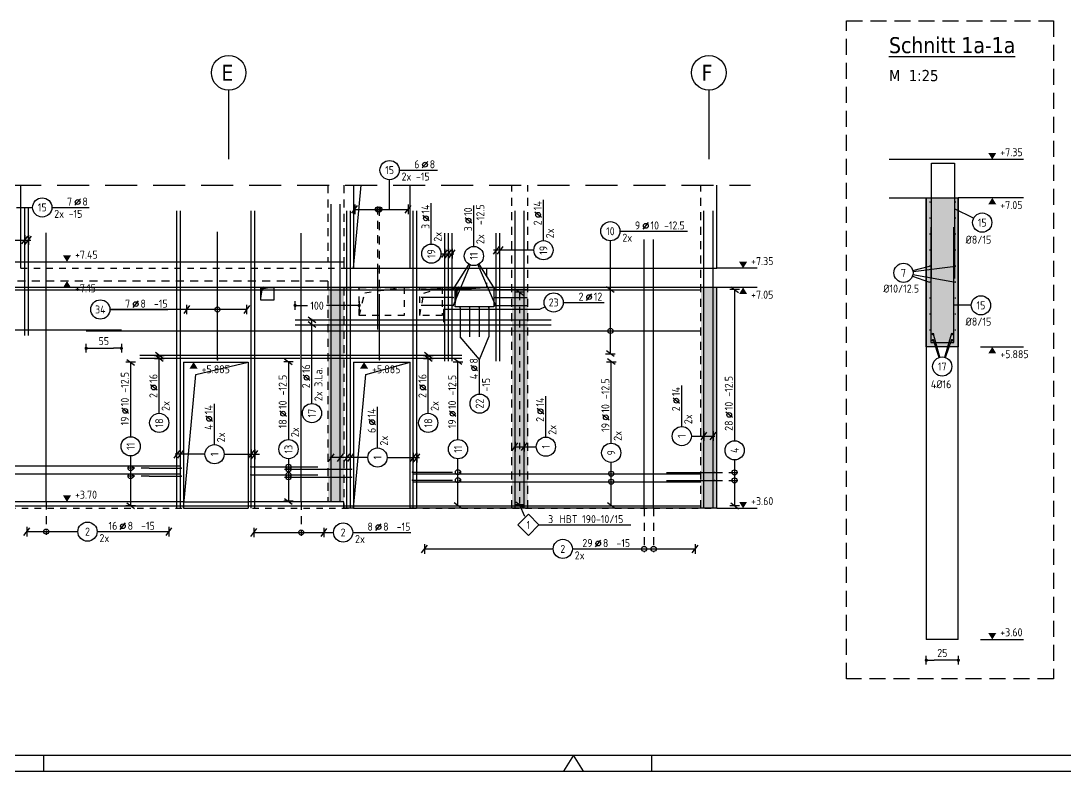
# Model space of a CAD drawing. Extents: x -4 to 84.7, y -5.7 to 50.5.
# Drawn here: x 27.1 to 43.4, y 1.41 to 13.13 of the extents above; entities that cross this region are included whole.
import ezdxf
from ezdxf.enums import TextEntityAlignment as Align

# ---------------------------------------------------------------- set-up
doc = ezdxf.new("R2010")
doc.units = 0
doc.header["$LTSCALE"] = 0.5
for name, pattern in [('AUSGEZOGEN', [1000.01, 1000, 0.01]), ('DASHED', [0.75, 0.5, -0.25]), ('DASHEDX2', [1.5, 1, -0.5]), ('DOT', [0.175, 0.05, -0.125]), ('HIDDEN', [0.375, 0.25, -0.125]), ('HIDDEN2', [0.187, 0.125, -0.062]), ('STRICHLINIE', [0.75, 0.5, -0.25]), ('STRICHPUNKT2', [0.55, 0.25, -0.125, 0.05, -0.125]), ('VERDECKT', [0.375, 0.25, -0.125])]:
    doc.linetypes.add(name, pattern=pattern)
for name, color, linetype in [('ACHSEN', 7, 'Continuous'), ('AFU', 7, 'Continuous'), ('BETON', 7, 'Continuous'), ('DETAIL', 7, 'Continuous'), ('DRUEBER', 7, 'Continuous'), ('grau_mittel', 7, 'Continuous'), ('HBT', 7, 'Continuous'), ('HILFE', 7, 'Continuous'), ('koten', 7, 'Continuous'), ('MASSE', 7, 'Continuous'), ('OBJEKT', 7, 'Continuous'), ('RAHMEN', 7, 'Continuous'), ('RND', 7, 'Continuous'), ('SCHATTEN', 15, 'Continuous'), ('SFP_Achsen', 7, 'Continuous'), ('TEXT', 7, 'Continuous'), ('VERDECKT', 7, 'Continuous'), ('WBZ', 7, 'Continuous')]:
    doc.layers.add(name, color=color, linetype=linetype)
doc.layers.add('NOPLOT', color=7, linetype='Continuous', plot=False)
doc.styles.add('helv', font='tahoma.ttf')
doc.styles.add('txt', font='isocp.shx')
doc.linetypes.add('AFU_50K', pattern='A,0.15,["/",Standard,S=0.2,R=0,X=-0.01,Y=-0.1],0.07,["/",Standard,S=0.2,R=0,X=-0.01,Y=-0.1],0.15', length=0.37)
doc.linetypes.add('AFU_50L', pattern='A,0.75,["/",Standard,S=0.2,R=0,X=-0.01,Y=-0.1],0.07,["/",Standard,S=0.2,R=0,X=-0.01,Y=-0.1],0.75', length=1.57)
doc.dimstyles.new('DOT_I', dxfattribs={"dimscale": 0.5, "dimtxt": 0.25, "dimasz": 0.25, "dimexe": 0.1, "dimexo": 0.3, "dimgap": 0.1, "dimtad": 1, "dimdec": 3, "dimzin": 3, "dimtxsty": 'txt', "dimblk": 'DOT', "dimblk1": 'DOT', "dimblk2": 'DOT', "dimsah": 1, "dimcen": 0.1, "dimse1": 1, "dimse2": 1, "dimazin": 0, "dimtfac": 1, "dimtdec": 4, "dimtix": 1, "dimtmove": 2, "dimatfit": 3, "dimfxl": 0, "dimtvp": 1, "dimtolj": 1, "dimtzin": 0, "dimarcsym": 0})

# ---------------------------------------------------------------- blocks, each defined once
blk = doc.blocks.new('DINA0')
at = {"color": 7, "linetype": 'Continuous'}
for p, q in [((59.45, 0.5), (59.14, 0)), ((59.76, 0), (59.45, 0.5))]:
    blk.add_line(p, q, dxfattribs=at)
at = {"layer": 'RAHMEN', "color": 5}
blk.add_line((2, 0.5), (118.4, 0.5), dxfattribs=at)
at = {"layer": 'RAHMEN', "color": 7}
for p, q in [((42.9, 0.5), (42.9, 0)), ((61.9, 0), (61.9, 0.5))]:
    blk.add_line(p, q, dxfattribs=at)
at = {"layer": 'RAHMEN'}
blk.add_line((0, 0), (118.9, 0), dxfattribs=at)
blk = doc.blocks.new('lei_gre')
at = {"layer": 'RND', "color": 7, "linetype": 'Continuous'}
for p, q in [((-0.09, -0.12), (0.09, 0.12)), ((0, 0.15), (0, -0.15))]:
    blk.add_line(p, q, dxfattribs=at)
blk = doc.blocks.new('RND_LEI')
at = {"layer": 'RND', "color": 7, "linetype": 'Continuous'}
blk.add_line((1.022, 0.066), (1.19, 0.27), dxfattribs=at)
for centre, radius in [((0, 0), 0.3), ((1.106, 0.168), 0.075)]:
    blk.add_circle(centre, radius, dxfattribs=at)
at = {"layer": 'RND', "color": 7, "linetype": 'Continuous', "style": 'txt'}
blk.add_attdef('POSL', text='', height=0.25, dxfattribs=at).set_placement((0, 0), align=Align.MIDDLE)
blk.add_attdef('ANZ', text='', height=0.25, dxfattribs=at).set_placement((0.931, 0.057), align=Align.RIGHT)
for tag, p in [('DUM', (1.253, 0.057)), ('ABSTD', (1.674, 0.057)), ('POSTXT', (0.374, -0.327))]:
    blk.add_attdef(tag, p, '', height=0.25, dxfattribs=at)
blk = doc.blocks.new('DOT')
at = {"layer": 'MASSE', "color": 7, "linetype": 'Continuous'}
for p, q in [((0, 0), (-1, 0)), ((0, 0.54), (0, -0.54))]:
    blk.add_line(p, q, dxfattribs=at)
at = {"layer": 'MASSE', "color": 7, "linetype": 'Continuous', "const_width": 0.2}
blk.add_lwpolyline([(-0.1, 0, 1), (0.1, 0, 1)], format="xyb", close=True, dxfattribs=at)
blk = doc.blocks.new('*D17')
at = {"layer": 'Defpoints', "color": 0, "linetype": 'AUSGEZOGEN', "transparency": 16777216}
for p in [(28.115, 8.013), (28.665, 8.013), (28.665, 8.013)]:
    blk.add_point(p, dxfattribs=at)
at = {"layer": 'MASSE', "color": 0, "linetype": 'AUSGEZOGEN', "lineweight": -2, "transparency": 16777216}
blk.add_line((28.24, 8.013), (28.54, 8.013), dxfattribs=at)
at = {"layer": 'MASSE', "color": 0, "linetype": 'AUSGEZOGEN', "lineweight": -2, "transparency": 16777216, "xscale": 0.125, "yscale": 0.125, "zscale": 0.125, "rotation": 180}
blk.add_blockref('DOT', (28.115, 8.013), dxfattribs=at)
at = {"layer": 'MASSE', "color": 0, "linetype": 'AUSGEZOGEN', "lineweight": -2, "transparency": 16777216, "xscale": 0.125, "yscale": 0.125, "zscale": 0.125}
blk.add_blockref('DOT', (28.665, 8.013), dxfattribs=at)
at = {"layer": 'MASSE', "color": 0, "linetype": 'AUSGEZOGEN', "transparency": 16777216, "insert": (28.39, 8.126), "char_height": 0.125, "attachment_point": 5, "style": 'txt'}
blk.add_mtext('\\A1;55', dxfattribs=at)
blk = doc.blocks.new('okrd_o')
at = {"layer": 'koten', "color": 7, "linetype": 'Continuous'}
blk.add_solid([(-0.125, 0.202), (0.125, 0.202), (0, 0)], dxfattribs=at)
at = {"layer": 'koten', "style": 'txt'}
blk.add_attdef('OKRD', (0.25, 0.1), '', height=0.25, dxfattribs=at)
blk = doc.blocks.new('*D19')
at = {"layer": 'Defpoints', "color": 0, "linetype": 'AUSGEZOGEN', "transparency": 16777216}
for p in [(41.237, 3.14), (41.237, 3.14), (41.737, 3.14)]:
    blk.add_point(p, dxfattribs=at)
at = {"layer": 'MASSE', "color": 0, "linetype": 'AUSGEZOGEN', "lineweight": -2, "transparency": 16777216}
blk.add_line((41.612, 3.14), (41.362, 3.14), dxfattribs=at)
at = {"layer": 'MASSE', "color": 0, "linetype": 'AUSGEZOGEN', "lineweight": -2, "transparency": 16777216, "xscale": 0.125, "yscale": 0.125, "zscale": 0.125, "rotation": 180}
blk.add_blockref('DOT', (41.237, 3.14), dxfattribs=at)
at = {"layer": 'MASSE', "color": 0, "linetype": 'AUSGEZOGEN', "lineweight": -2, "transparency": 16777216, "xscale": 0.125, "yscale": 0.125, "zscale": 0.125}
blk.add_blockref('DOT', (41.737, 3.14), dxfattribs=at)
at = {"layer": 'MASSE', "color": 0, "linetype": 'AUSGEZOGEN', "transparency": 16777216, "insert": (41.487, 3.253), "char_height": 0.125, "attachment_point": 5, "style": 'txt'}
blk.add_mtext('\\A1;25', dxfattribs=at)
blk = doc.blocks.new('okrd_u')
at = {"layer": 'koten', "color": 7, "linetype": 'Continuous'}
blk.add_solid([(-0.125, -0.202), (0.125, -0.202), (0, 0)], dxfattribs=at)
at = {"layer": 'koten', "style": 'txt'}
blk.add_attdef('OKRD', (0.25, -0.35), '', height=0.25, dxfattribs=at)
blk = doc.blocks.new('RND_HIN')
at = {"layer": 'RND', "color": 7, "linetype": 'Continuous'}
blk.add_circle((0, 0), 0.3, dxfattribs=at)
at = {"layer": 'RND', "color": 7, "linetype": 'Continuous', "style": 'txt'}
blk.add_attdef('POSI', text='', height=0.25, dxfattribs=at).set_placement((0, 0), align=Align.MIDDLE)
blk = doc.blocks.new('HBT_LEI')
at = {"layer": 'HBT', "color": 7, "linetype": 'Continuous'}
blk.add_lwpolyline([(-0.33, 0), (0, 0.33), (0.33, 0), (0, -0.33)], close=True, dxfattribs=at)
at = {"layer": 'HBT', "color": 7, "linetype": 'Continuous', "style": 'txt'}
blk.add_attdef('POSH', text='', height=0.25, dxfattribs=at).set_placement((0, -0.126), align=Align.CENTER)
blk.add_attdef('STKH', text='', height=0.25, dxfattribs=at).set_placement((0.776, 0.055), align=Align.RIGHT)
at = {"layer": 'HBT', "style": 'txt'}
for tag, p in [('ARTH', (0.973, 0.055)), ('TEXTH', (0.415, -0.309))]:
    blk.add_attdef(tag, p, '', height=0.25, dxfattribs=at)
blk = doc.blocks.new('*D24')
at = {"layer": 'Defpoints', "color": 0, "linetype": 'AUSGEZOGEN', "transparency": 16777216}
for p in [(31.378, 8.683), (32.38, 8.683), (32.38, 8.683)]:
    blk.add_point(p, dxfattribs=at)
at = {"layer": 'MASSE', "color": 0, "linetype": 'AUSGEZOGEN', "lineweight": -2, "transparency": 16777216}
for p, q in [((31.503, 8.683), (31.571, 8.683)), ((32.255, 8.683), (31.871, 8.683))]:
    blk.add_line(p, q, dxfattribs=at)
at = {"layer": 'MASSE', "color": 0, "linetype": 'AUSGEZOGEN', "lineweight": -2, "transparency": 16777216, "xscale": 0.125, "yscale": 0.125, "zscale": 0.125, "rotation": 180}
blk.add_blockref('DOT', (31.378, 8.683), dxfattribs=at)
at = {"layer": 'MASSE', "color": 0, "linetype": 'AUSGEZOGEN', "lineweight": -2, "transparency": 16777216, "xscale": 0.125, "yscale": 0.125, "zscale": 0.125}
blk.add_blockref('DOT', (32.38, 8.683), dxfattribs=at)
at = {"layer": 'MASSE', "color": 0, "linetype": 'AUSGEZOGEN', "transparency": 16777216, "insert": (31.721, 8.679), "char_height": 0.125, "attachment_point": 5, "style": 'txt'}
blk.add_mtext('\\A1;100', dxfattribs=at)

msp = doc.modelspace()

# ---------------------------------------------------------------- hatches: boundary and pattern name
at = {"layer": 'grau_mittel'}
for points in [[(41.7366, 10.3637), (41.2366, 10.3637), (41.2366, 8.0337), (41.7366, 8.0337)], [(32.1405, 8.9632), (31.8905, 8.9632), (31.8905, 5.6132), (32.1405, 5.6132)], [(35.0155, 8.9632), (34.7655, 8.9632), (34.7655, 5.5132), (35.0155, 5.5132)], [(37.7155, 5.5132), (37.9655, 5.5132), (37.9655, 8.9632), (37.7155, 8.9632)]]:
    msp.add_hatch(color=61, dxfattribs=at).paths.add_polyline_path(points)

# ---------------------------------------------------------------- linework, layer by layer
at = {"layer": 'ACHSEN', "color": 140, "linetype": 'AUSGEZOGEN'}
for p, q in [((30.3405, 12.0479), (30.3405, 10.9696)), ((37.8405, 12.0479), (37.8405, 10.9696))]:
    msp.add_line(p, q, dxfattribs=at)
at = {"layer": 'AFU', "color": 8, "linetype": 'AFU_50K'}
for p, q in [((41.2366, 10.3637), (41.7366, 10.3637)), ((32.1405, 5.5132), (32.1405, 5.6132)), ((32.2905, 5.5132), (32.1405, 5.5132)), ((41.7366, 3.4637), (41.2366, 3.4637))]:
    msp.add_line(p, q, dxfattribs=at)
at = {"layer": 'AFU', "color": 8, "linetype": 'AFU_50L'}
for p, q in [((27.0955, 9.3632), (32.1405, 9.3632)), ((32.1405, 9.3632), (32.1405, 9.2632)), ((32.1405, 9.2632), (32.2905, 9.2632)), ((33.1755, 9.2632), (37.9655, 9.2632)), ((37.9655, 8.9632), (8.9655, 8.9632)), ((29.6355, 5.6132), (24.653, 5.6132)), ((32.1405, 5.6132), (30.6455, 5.6132)), ((37.9655, 5.5132), (33.1755, 5.5132))]:
    msp.add_line(p, q, dxfattribs=at)
at = {"layer": 'BETON', "color": 6, "linetype": 'AUSGEZOGEN', "lineweight": 25}
msp.add_line((42.7526, 10.9637), (40.6567, 10.9637), dxfattribs=at)
at = {"layer": 'BETON', "color": 6, "linetype": 'AUSGEZOGEN', "lineweight": -2}
for p, q in [((27.0955, 9.2632), (27.0955, 10.563)), ((29.6355, 7.7982), (29.6355, 5.5132)), ((30.6455, 7.7982), (30.6455, 5.5132))]:
    msp.add_line(p, q, dxfattribs=at)
at = {"layer": 'BETON', "color": 6, "linetype": 'AUSGEZOGEN'}
for p, q in [((32.2905, 10.563), (32.2905, 9.2632)), ((33.1755, 9.2632), (33.1755, 10.563)), ((37.9655, 9.2632), (37.9655, 10.563)), ((40.6567, 10.3637), (41.2366, 10.3637)), ((42.7526, 10.3637), (41.7366, 10.3637)), ((32.2905, 9.2632), (33.1755, 9.2632)), ((38.5947, 9.2632), (37.9655, 9.2632)), ((37.9655, 5.5132), (37.9655, 8.9632)), ((38.5947, 8.9632), (37.9655, 8.9632)), ((41.7366, 8.0337), (41.2366, 8.0337)), ((29.6355, 7.7982), (30.6455, 7.7982)), ((32.2905, 7.7982), (32.2905, 5.5132)), ((32.2905, 7.7982), (33.1755, 7.7982)), ((33.1755, 5.5132), (33.1755, 7.7982)), ((29.6355, 5.5132), (30.6455, 5.5132)), ((32.2905, 5.5132), (33.1755, 5.5132)), ((37.9655, 5.5132), (38.5947, 5.5132))]:
    msp.add_line(p, q, dxfattribs=at)
at = {"layer": 'BETON', "color": 6, "linetype": 'AUSGEZOGEN', "lineweight": 35}
for p, q in [((41.2366, 10.3637), (41.2366, 8.0337)), ((41.7366, 10.3637), (41.7366, 8.0337))]:
    msp.add_line(p, q, dxfattribs=at)
at = {"layer": 'BETON', "color": 6, "linetype": 'AUSGEZOGEN'}
for points in [[(30.8455, 8.9632), (31.0454, 8.9632), (31.0454, 8.7632), (30.8455, 8.7632)], [(33.8805, 8.9632), (34.4805, 8.9632), (34.4805, 8.6632), (33.8805, 8.6632)]]:
    msp.add_lwpolyline(points, close=True, dxfattribs=at)
at = {"layer": 'DETAIL', "color": 102, "linetype": 'STRICHLINIE'}
msp.add_lwpolyline([(39.9917, 2.8493), (39.9917, 13.1285), (43.2245, 13.1285), (43.2245, 2.8493)], close=True, dxfattribs=at)
at = {"layer": 'DRUEBER', "color": 7, "linetype": 'DOT'}
for p, q in [((27.0955, 9.2632), (32.2905, 9.2632)), ((33.1755, 9.2632), (37.9655, 9.2632)), ((37.9655, 8.9632), (8.9655, 8.9632)), ((16.7105, 5.5132), (32.2905, 5.5132)), ((33.1755, 5.5132), (37.9655, 5.5132))]:
    msp.add_line(p, q, dxfattribs=at)
at = {"layer": 'HBT', "color": 6, "linetype": 'STRICHPUNKT2'}
msp.add_line((34.8844, 8.8885), (34.8844, 5.569), dxfattribs=at)
at = {"layer": 'HBT', "color": 7, "linetype": 'AUSGEZOGEN'}
for p, q in [((34.8844, 5.569), (34.9616, 5.3919)), ((35.1866, 5.2544), (36.6211, 5.2544))]:
    msp.add_line(p, q, dxfattribs=at)
at = {"layer": 'HILFE', "color": 102, "linetype": 'DASHEDX2'}
msp.add_line((8.9117, 10.563), (38.4898, 10.563), dxfattribs=at)
at = {"layer": 'HILFE', "color": 102, "linetype": 'AUSGEZOGEN'}
for p, q in [((32.2905, 9.2632), (32.411, 10.563)), ((42.0852, 8.0337), (42.7526, 8.0337)), ((29.8293, 7.6021), (30.6455, 7.7982)), ((32.4843, 7.6021), (33.1755, 7.7982)), ((29.6355, 5.5132), (29.8293, 7.6021)), ((32.2905, 5.5132), (32.4843, 7.6021)), ((42.0852, 3.4637), (42.7526, 3.4637))]:
    msp.add_line(p, q, dxfattribs=at)
at = {"layer": 'NOPLOT', "color": 191, "linetype": 'Continuous'}
for points in [[(9.2155, 8.9287), (37.7155, 8.9287)], [(9.2155, 5.5537), (37.7155, 5.5537)]]:
    msp.add_lwpolyline(points, dxfattribs=at)
at = {"layer": 'OBJEKT', "color": 7, "linetype": 'AUSGEZOGEN'}
for p, q in [((26.0855, 9.3632), (27.0955, 9.3632)), ((41.2366, 8.0337), (41.2366, 3.4637)), ((41.7366, 3.4637), (41.7366, 8.0337)), ((29.6355, 5.6132), (30.6455, 5.6132))]:
    msp.add_line(p, q, dxfattribs=at)
at = {"layer": 'RND', "color": 7, "linetype": 'AUSGEZOGEN'}
for p, q in [((33.0042, 10.7971), (33.603, 10.7971)), ((32.8542, 10.1832), (32.8542, 10.6471)), ((33.5057, 9.6414), (33.5057, 10.2814)), ((35.2571, 9.695), (35.2571, 10.335)), ((27.029, 10.2143), (27.2793, 10.2143)), ((27.5793, 10.2143), (28.164, 10.2143)), ((32.3095, 10.1832), (33.1435, 10.1832)), ((34.1701, 9.6049), (34.1701, 10.2449)), ((36.4526, 9.8419), (37.5051, 9.8419)), ((36.3026, 8.9287), (36.3026, 9.6919)), ((36.3026, 7.9287), (36.3026, 8.9287)), ((38.2428, 8.9297), (38.2428, 6.5695)), ((35.5668, 8.7293), (36.2068, 8.7293)), ((29.6854, 8.6194), (28.4863, 8.6194)), ((28.4863, 8.6194), (29.3926, 8.6194)), ((30.6221, 8.6194), (29.6854, 8.6194)), ((34.2603, 7.2986), (34.2603, 7.8386)), ((28.8097, 7.7943), (28.8097, 6.632)), ((31.275, 7.8037), (31.275, 6.5884)), ((31.6416, 7.1506), (31.6416, 7.7906)), ((33.9225, 6.5872), (33.9225, 7.8037)), ((36.3156, 6.5311), (36.3156, 7.8037)), ((29.2558, 6.9974), (29.2558, 7.6374)), ((33.4577, 6.9974), (33.4577, 7.6374)), ((37.4171, 6.791), (37.4171, 7.431)), ((35.2954, 6.6255), (35.2954, 7.2655)), ((30.1202, 6.5077), (30.1202, 7.1477)), ((32.6653, 6.4561), (32.6653, 7.0961)), ((28.8097, 6.332), (28.8097, 5.5541)), ((31.275, 6.2884), (31.275, 5.6238)), ((33.9225, 5.5537), (33.9225, 6.2872)), ((36.3156, 5.5537), (36.3156, 6.2311)), ((38.2428, 6.2695), (38.2428, 5.5516)), ((27.1885, 5.1489), (27.9861, 5.1489)), ((28.2861, 5.1489), (29.4077, 5.1489)), ((30.7334, 5.1354), (31.8289, 5.1354)), ((31.6694, 5.1354), (31.9779, 5.1354)), ((32.2779, 5.1354), (33.1842, 5.1354)), ((33.3993, 4.8791), (35.4095, 4.8791)), ((35.7095, 4.8791), (37.6261, 4.8791))]:
    msp.add_line(p, q, dxfattribs=at)
at = {"layer": 'RND', "color": 102, "linetype": 'VERDECKT'}
for p, q in [((32.6688, 9.206), (32.6688, 10.2332)), ((32.6957, 8.7335), (32.6957, 10.2332)), ((29.0999, 6.1407), (28.7597, 6.1407)), ((33.712, 6.0779), (33.9725, 6.0779)), ((37.9269, 6.074), (38.2928, 6.074)), ((29.0999, 6.0157), (28.7597, 6.0157)), ((33.712, 5.9529), (33.9725, 5.9529)), ((37.9269, 5.949), (38.2928, 5.949)), ((27.4892, 5.6175), (27.4892, 5.0989)), ((31.4734, 5.6132), (31.4734, 5.0854)), ((36.8284, 5.5132), (36.8284, 4.8291)), ((36.9784, 5.5132), (36.9784, 4.8291))]:
    msp.add_line(p, q, dxfattribs=at)
at = {"layer": 'RND', "color": 102, "linetype": 'AUSGEZOGEN'}
for p, q in [((41.9764, 10.044), (41.6756, 10.1942)), ((25.7448, 9.7045), (27.2533, 9.7045)), ((33.6557, 9.4914), (33.855, 9.4914)), ((35.1071, 9.545), (34.476, 9.545)), ((34.0905, 9.3278), (33.8412, 8.9299)), ((34.1124, 9.3165), (33.8475, 8.6799)), ((34.2303, 9.3176), (34.5097, 8.6799)), ((34.2494, 9.3276), (34.4972, 8.9299)), ((41.0254, 9.23), (41.2873, 9.2986)), ((41.029, 9.2115), (41.6952, 9.2986)), ((41.0218, 9.1421), (41.2873, 9.0486)), ((41.028, 9.166), (41.6952, 9.0486)), ((35.282, 8.6633), (35.1943, 8.6204)), ((41.94, 8.6862), (41.6688, 8.6889)), ((31.6416, 7.5336), (31.6416, 8.4712)), ((34.2603, 7.8386), (33.9545, 8.1947)), ((34.2603, 7.8386), (34.4045, 8.1947)), ((41.447, 7.8735), (41.3507, 8.235)), ((41.5262, 7.8729), (41.6278, 8.235)), ((41.4388, 7.871), (41.3507, 8.1386)), ((41.5348, 7.8703), (41.6278, 8.1386)), ((29.2558, 6.9974), (29.2558, 7.9104)), ((33.4577, 6.9974), (33.4577, 7.9104)), ((37.5671, 6.641), (37.9354, 6.641)), ((34.7932, 6.4755), (35.1454, 6.4755)), ((29.9702, 6.3577), (29.5035, 6.3577)), ((30.2702, 6.3577), (30.8237, 6.3577)), ((32.5153, 6.3061), (31.9231, 6.3061)), ((32.8153, 6.3061), (33.322, 6.3061))]:
    msp.add_line(p, q, dxfattribs=at)
at = {"layer": 'RND', "color": 1, "linetype": 'AUSGEZOGEN'}
for points in [[(41.3156, 9.1029), (41.3156, 10.9029), (41.6756, 10.9029), (41.6756, 9.1029)], [(27.1564, 8.2132), (27.1564, 10.2132)], [(27.2144, 8.2132), (27.2144, 10.2132)], [(29.5293, 5.5132), (29.5293, 10.1632)], [(29.5873, 5.5132), (29.5873, 10.1632)], [(30.6936, 5.5132), (30.6936, 10.1632)], [(30.7516, 5.5132), (30.7516, 10.1632)], [(31.9393, 5.6132), (31.9393, 10.2632)], [(32.0828, 5.6132), (32.0828, 10.2632)], [(32.1843, 5.5132), (32.1843, 10.1632)], [(32.2423, 5.5132), (32.2423, 10.1632)], [(33.2236, 5.5132), (33.2236, 10.1632)], [(33.2816, 5.5132), (33.2816, 10.1632)], [(34.8143, 5.5132), (34.8143, 10.1632)], [(34.9578, 5.5132), (34.9578, 10.1632)], [(37.7643, 5.5132), (37.7643, 10.1632)], [(37.9078, 5.5132), (37.9078, 10.1632)], [(27.4892, 5.6175), (27.4892, 9.8175)], [(30.1657, 7.8335), (30.1657, 9.8335)], [(31.4734, 5.6132), (31.4734, 9.8132)], [(33.7158, 7.8132), (33.7158, 9.8132)], [(33.7738, 7.8132), (33.7738, 9.8132)], [(33.8317, 7.8132), (33.8317, 9.8132)], [(34.5192, 7.8132), (34.5192, 9.8132)], [(34.5771, 7.8132), (34.5771, 9.8132)], [(41.3088, 9.9046), (41.3088, 8.1046), (41.6688, 8.1046), (41.6688, 9.9046)], [(36.8284, 5.5132), (36.8284, 9.7132)], [(36.9784, 5.5132), (36.9784, 9.7132)], [(32.6688, 8.306), (32.6688, 9.206)], [(33.8475, 8.9299), (33.3475, 8.9299)], [(34.5035, 8.9299), (35.0035, 8.9299)], [(32.6957, 7.8335), (32.6957, 8.7335)], [(33.8475, 8.8049), (33.3475, 8.8049)], [(33.8475, 8.6799), (33.3475, 8.6799)], [(33.9545, 8.6447), (33.9545, 8.1947)], [(34.1045, 8.6447), (34.1045, 8.1947)], [(34.2545, 8.6447), (34.2545, 8.1947)], [(34.4045, 8.6447), (34.4045, 8.1947)], [(34.5035, 8.8049), (35.0035, 8.8049)], [(34.5035, 8.6799), (35.0035, 8.6799)], [(35.1943, 8.6204), (33.6943, 8.6204), (33.6943, 8.4204)], [(31.378, 8.4555), (35.378, 8.4555)], [(31.378, 8.3805), (35.378, 8.3805)], [(16.6655, 8.3037), (28.6655, 8.3037)], [(28.1155, 8.2851), (37.7155, 8.2851)], [(31.453, 7.9003), (28.953, 7.9003)], [(31.453, 7.8543), (28.953, 7.8543)], [(33.983, 7.9003), (31.483, 7.9003)], [(33.983, 7.8543), (31.483, 7.8543)], [(16.7427, 6.1787), (29.5927, 6.1787)], [(16.7427, 6.0537), (29.5927, 6.0537)], [(29.0999, 6.1407), (29.5999, 6.1407)], [(30.6854, 6.1601), (31.7354, 6.1601)], [(30.6854, 6.0351), (31.7354, 6.0351)], [(31.2103, 6.1228), (32.2603, 6.1228)], [(33.212, 6.0779), (33.712, 6.0779)], [(33.2155, 6.0537), (37.7155, 6.0537)], [(37.1769, 6.074), (37.9269, 6.074)], [(29.0999, 6.0157), (29.5999, 6.0157)], [(31.2103, 5.9978), (32.2603, 5.9978)], [(33.212, 5.9529), (33.712, 5.9529)], [(33.2155, 5.9287), (37.7155, 5.9287)], [(37.1769, 5.949), (37.9269, 5.949)]]:
    msp.add_lwpolyline(points, dxfattribs=at)
at = {"layer": 'RND', "color": 7, "linetype": 'AUSGEZOGEN'}
for points, const_width in [([(41.2873, 10.2986, 1), (41.2993, 10.2986, 1)], 0.012), ([(41.6832, 10.2986, 1), (41.6952, 10.2986, 1)], 0.012), ([(41.2873, 10.0486, 1), (41.2993, 10.0486, 1)], 0.012), ([(41.6832, 10.0486, 1), (41.6952, 10.0486, 1)], 0.012), ([(41.2873, 9.7986, 1), (41.2993, 9.7986, 1)], 0.012), ([(41.6832, 9.7986, 1), (41.6952, 9.7986, 1)], 0.012), ([(41.2873, 9.5486, 1), (41.2993, 9.5486, 1)], 0.012), ([(41.6832, 9.5486, 1), (41.6952, 9.5486, 1)], 0.012), ([(41.2873, 9.2986, 1), (41.2993, 9.2986, 1)], 0.012), ([(41.6832, 9.2986, 1), (41.6952, 9.2986, 1)], 0.012), ([(32.6625, 9.206, 1), (32.675, 9.206, 1)], 0.0125), ([(41.2873, 9.0486, 1), (41.2993, 9.0486, 1)], 0.012), ([(41.6832, 9.0486, 1), (41.6952, 9.0486, 1)], 0.012), ([(33.8537, 8.9299, -1), (33.8412, 8.9299, -1)], 0.0125), ([(33.8537, 8.8049, -1), (33.8412, 8.8049, -1)], 0.0125), ([(34.4972, 8.9299, 1), (34.5097, 8.9299, 1)], 0.0125), ([(34.4972, 8.8049, 1), (34.5097, 8.8049, 1)], 0.0125), ([(41.2873, 8.7986, 1), (41.2993, 8.7986, 1)], 0.012), ([(41.6832, 8.7986, 1), (41.6952, 8.7986, 1)], 0.012), ([(33.8537, 8.6799, -1), (33.8412, 8.6799, -1)], 0.0125), ([(33.9482, 8.6447, 1), (33.9607, 8.6447, 1)], 0.0125), ([(34.0982, 8.6447, 1), (34.1107, 8.6447, 1)], 0.0125), ([(34.2482, 8.6447, 1), (34.2607, 8.6447, 1)], 0.0125), ([(34.3982, 8.6447, 1), (34.4107, 8.6447, 1)], 0.0125), ([(34.4972, 8.6799, 1), (34.5097, 8.6799, 1)], 0.0125), ([(41.2873, 8.5486, 1), (41.2993, 8.5486, 1)], 0.012), ([(41.6832, 8.5486, 1), (41.6952, 8.5486, 1)], 0.012), ([(41.2873, 8.2986, 1), (41.2993, 8.2986, 1)], 0.012), ([(41.3307, 8.235, 1), (41.3507, 8.235, 1)], 0.02), ([(41.3307, 8.1386, 1), (41.3507, 8.1386, 1)], 0.02), ([(41.6278, 8.235, 1), (41.6478, 8.235, 1)], 0.02), ([(41.6278, 8.1386, 1), (41.6478, 8.1386, 1)], 0.02), ([(41.6832, 8.2986, 1), (41.6952, 8.2986, 1)], 0.012), ([(30.1594, 7.8335, 1), (30.1719, 7.8335, 1)], 0.0125), ([(32.6894, 7.8335, 1), (32.7019, 7.8335, 1)], 0.0125), ([(29.5936, 6.1407, 1), (29.6061, 6.1407, 1)], 0.0125), ([(30.6791, 6.1601, 1), (30.6916, 6.1601, 1)], 0.0125), ([(30.6791, 6.0351, 1), (30.6916, 6.0351, 1)], 0.0125), ([(32.254, 6.1228, 1), (32.2665, 6.1228, 1)], 0.0125), ([(33.2058, 6.0779, 1), (33.2183, 6.0779, 1)], 0.0125), ([(37.9207, 6.074, 1), (37.9332, 6.074, 1)], 0.0125), ([(29.5936, 6.0157, 1), (29.6061, 6.0157, 1)], 0.0125), ([(32.254, 5.9978, 1), (32.2665, 5.9978, 1)], 0.0125), ([(33.2058, 5.9529, 1), (33.2183, 5.9529, 1)], 0.0125), ([(37.9207, 5.949, 1), (37.9332, 5.949, 1)], 0.0125)]:
    msp.add_lwpolyline(points, format="xyb", close=True, dxfattribs=dict(at, const_width=const_width))
for centre in [(32.6688, 10.1832), (32.6688, 10.1832), (32.6957, 10.1832), (30.1657, 8.6194), (36.3026, 8.2851), (31.275, 6.1628), (28.8097, 6.1407), (28.8097, 6.0157), (31.275, 6.1228), (31.275, 6.0351), (31.275, 5.9978), (33.9225, 6.0779), (36.3156, 6.0537), (38.2428, 6.074), (33.9225, 5.9529), (36.3156, 5.9287), (38.2428, 5.949), (27.4892, 5.1489), (31.4734, 5.1354), (36.8284, 4.8791), (36.9784, 4.8791)]:
    msp.add_circle(centre, 0.04, dxfattribs=at)
at = {"layer": 'SCHATTEN', "color": 1, "linetype": 'AUSGEZOGEN'}
for points in [[(30.8455, 8.7632, 0, 0.0326, 0), (30.8617, 8.9619, 0, 0, 0), (30.8468, 8.947, 0.0326, 0, 0), (31.0454, 8.9632, 0, 0, 0)], [(33.8805, 8.6632, 0, 0.0489, 0), (33.9048, 8.9612, 0, 0, 0), (33.8813, 8.9404, 0.0456, 0, 0), (34.4805, 8.9632, 0, 0, 0)]]:
    msp.add_lwpolyline(points, format="xyseb", dxfattribs=at)
at = {"layer": 'SFP_Achsen', "color": 7, "linetype": 'AUSGEZOGEN'}
for centre in [(30.3405, 12.3184), (37.8405, 12.3184)]:
    msp.add_circle(centre, 0.2705, dxfattribs=at)
at = {"layer": 'VERDECKT', "color": 7, "linetype": 'HIDDEN'}
for p, q in [((31.8905, 10.563), (31.8905, 9.3632)), ((32.1405, 10.563), (32.1405, 9.2632)), ((37.7155, 5.5132), (37.7155, 10.563)), ((27.0955, 9.3632), (31.8905, 9.3632)), ((32.1405, 9.2632), (32.2905, 9.2632)), ((33.1755, 9.2632), (34.3655, 9.2632)), ((34.3655, 9.2632), (34.3655, 8.9632)), ((31.8905, 9.0632), (25.003, 9.0632)), ((31.8905, 9.0632), (31.8905, 5.6132)), ((32.1405, 8.9632), (32.1405, 5.5132)), ((32.1405, 8.9632), (34.3655, 8.9632))]:
    msp.add_line(p, q, dxfattribs=at)
at = {"layer": 'VERDECKT', "color": 7, "linetype": 'VERDECKT'}
for p, q in [((34.7655, 5.5132), (34.7655, 10.563)), ((35.0155, 5.5132), (35.0155, 10.563))]:
    msp.add_line(p, q, dxfattribs=at)
at = {"layer": 'WBZ', "color": 102, "linetype": 'HIDDEN2'}
for p, q in [((32.3805, 8.5232), (32.4684, 8.8822)), ((32.4684, 8.8822), (33.0805, 8.9632)), ((33.3255, 8.5232), (33.3897, 8.8763)), ((33.3897, 8.8763), (33.6755, 8.9632))]:
    msp.add_line(p, q, dxfattribs=at)
for points in [[(32.3805, 8.9632), (33.0805, 8.9632), (33.0805, 8.5232), (32.3805, 8.5232)], [(33.3255, 8.9632), (33.6755, 8.9632), (33.6755, 8.5232), (33.3255, 8.5232)]]:
    msp.add_lwpolyline(points, close=True, dxfattribs=at)

# ---------------------------------------------------------------- block references
at = {"layer": 'HBT', "color": 6, "linetype": 'STRICHPUNKT2', "xscale": 0.5, "yscale": 0.5, "zscale": 0.5, "rotation": 270}
for p in [(34.8844, 8.8885), (34.8844, 5.569)]:
    msp.add_blockref('lei_gre', p, dxfattribs=at)
at = {"layer": 'HBT', "color": 7, "linetype": 'AUSGEZOGEN', "xscale": 0.5, "yscale": 0.5, "zscale": 0.5}
msp.add_blockref('HBT_LEI', (35.0216, 5.2544), dxfattribs=at).add_auto_attribs({'POSH': '1', 'STKH': '3', 'ARTH': 'HBT 190-10/15'})
at = {"layer": 'koten', "color": 7, "linetype": 'DASHED', "xscale": 0.5, "yscale": 0.5, "zscale": 0.5}
msp.add_blockref('okrd_o', (42.2672, 10.9637), dxfattribs=at).add_auto_attribs({'OKRD': '+7.35'})
at = {"layer": 'koten', "color": 7, "linetype": 'AUSGEZOGEN', "xscale": 0.5, "yscale": 0.5, "zscale": 0.5}
for name, p, values in [('okrd_u', (42.2672, 10.3637), {'OKRD': '+7.05'}), ('okrd_o', (27.8155, 9.3632), {'OKRD': '+7.45'}), ('okrd_o', (38.3755, 9.2632), {'OKRD': '+7.35'}), ('okrd_u', (27.8155, 9.0632), {'OKRD': '+7.15'}), ('okrd_u', (38.3755, 8.9632), {'OKRD': '+7.05'}), ('okrd_u', (42.2672, 8.0337), {'OKRD': '+5.885'}), ('okrd_u', (29.7927, 7.7982), {'OKRD': '+5.885'}), ('okrd_u', (32.4554, 7.7982), {'OKRD': '+5.885'})]:
    msp.add_blockref(name, p, dxfattribs=at).add_auto_attribs(values)
at = {"layer": 'koten', "color": 7, "linetype": 'AUSGEZOGEN'}
ref = msp.add_blockref('okrd_o', (27.8155, 5.6132), dxfattribs=dict(at, xscale=0.5, yscale=0.5, zscale=0.5))
ref.add_attrib('OKRD', '+3.70', (27.9405, 5.6632), dxfattribs={"layer": '0', "color": 0, "linetype": 'ByBlock', "height": 0.125, "style": 'txt'})
ref = msp.add_blockref('okrd_o', (38.3755, 5.5132), dxfattribs=dict(at, xscale=0.5, yscale=0.5, zscale=0.5))
ref.add_attrib('OKRD', '+3.60', (38.5005, 5.5632), dxfattribs={"layer": '0', "color": 0, "linetype": 'ByBlock', "height": 0.125, "style": 'txt'})
ref = msp.add_blockref('okrd_o', (42.2672, 3.4637), dxfattribs=dict(at, xscale=0.5, yscale=0.5, zscale=0.5))
ref.add_attrib('OKRD', '+3.60', (42.3922, 3.5137), dxfattribs={"layer": '0', "color": 0, "linetype": 'ByBlock', "height": 0.125, "style": 'txt'})
at = {"layer": 'RAHMEN', "color": 7, "linetype": 'AUSGEZOGEN', "xscale": 0.5, "yscale": 0.5, "zscale": 0.5}
msp.add_blockref('DINA0', (6.0012, 1.4073), dxfattribs=at)
at = {"layer": 'RND', "color": 7, "linetype": 'AUSGEZOGEN', "xscale": 0.5, "yscale": 0.5, "zscale": 0.5}
for name, p, values in [('RND_LEI', (32.8542, 10.7971), {'POSL': '15', 'DUM': '8', 'ANZ': '6', 'POSTXT': '2x -15'}), ('RND_LEI', (27.4293, 10.2143), {'POSL': '15', 'DUM': '8', 'ANZ': '7', 'POSTXT': '2x -15'}), ('RND_HIN', (42.1106, 9.977), {'POSI': '15'}), ('RND_LEI', (36.3026, 9.8419), {'POSL': '10', 'DUM': '10', 'ANZ': '9', 'ABSTD': '-12.5', 'POSTXT': '2x'}), ('RND_HIN', (40.8803, 9.192), {'POSI': '7'}), ('RND_LEI', (35.4168, 8.7293), {'POSL': '23', 'DUM': '12', 'ANZ': '2'}), ('RND_HIN', (42.09, 8.6847), {'POSI': '15'}), ('RND_LEI', (28.3363, 8.6194), {'POSL': '34', 'DUM': '8', 'ANZ': '7', 'ABSTD': '-15'}), ('RND_HIN', (41.4857, 7.7285), {'POSI': '17'}), ('RND_LEI', (28.1361, 5.1489), {'POSL': '2', 'DUM': '8', 'ANZ': '16', 'ABSTD': '-15', 'POSTXT': '2x'}), ('RND_LEI', (32.1279, 5.1354), {'POSL': '2', 'DUM': '8', 'ANZ': '8', 'ABSTD': '-15', 'POSTXT': '2x'}), ('RND_LEI', (35.5595, 4.8791), {'POSL': '2', 'DUM': '8', 'ANZ': '29', 'ABSTD': '-15', 'POSTXT': '2x'})]:
    msp.add_blockref(name, p, dxfattribs=at).add_auto_attribs(values)
for p, rotation, values in [((35.2571, 9.545), 90, {'POSL': '19', 'DUM': '14', 'ANZ': '2', 'POSTXT': '2x'}), ((33.5057, 9.4914), 90, {'POSL': '19', 'DUM': '14', 'ANZ': '3', 'POSTXT': '2x'}), ((34.1701, 9.4549), 90, {'POSL': '11', 'DUM': '10', 'ANZ': '3', 'POSTXT': '2x  -12.5'}), ((34.2603, 7.1486), 90, {'POSL': '22', 'DUM': '8', 'ANZ': '4', 'POSTXT': '-15'}), ((31.6416, 7.0006), 90, {'POSL': '17', 'DUM': '16', 'ANZ': '2', 'POSTXT': '2x 3.La.'}), ((28.8097, 6.482), 90, {'POSL': '11', 'DUM': '10', 'ANZ': '19', 'ABSTD': '-12.5'}), ((29.2558, 6.8474), 90, {'POSL': '18', 'DUM': '16', 'ANZ': '2', 'POSTXT': '2x'}), ((31.275, 6.4384), 90, {'POSL': '13', 'DUM': '10', 'ANZ': '18', 'ABSTD': '-12.5', 'POSTXT': '2x'}), ((33.4577, 6.8474), 90, {'POSL': '18', 'DUM': '16', 'ANZ': '2', 'POSTXT': '2x'}), ((33.9225, 6.4372), 89.99999999999962, {'POSL': '11', 'DUM': '10', 'ANZ': '19', 'ABSTD': '-12.5'}), ((36.3156, 6.3811), 89.99999999999962, {'POSL': '9', 'DUM': '10', 'ANZ': '19', 'ABSTD': '-12.5', 'POSTXT': '2x'}), ((38.2428, 6.4195), 90, {'POSL': '4', 'DUM': '10', 'ANZ': '28', 'ABSTD': '-12.5'}), ((37.4171, 6.641), 90, {'POSL': '1', 'DUM': '14', 'ANZ': '2', 'POSTXT': '2x'}), ((35.2954, 6.4755), 90, {'POSL': '1', 'DUM': '14', 'ANZ': '2', 'POSTXT': '2x'}), ((30.1202, 6.3577), 90, {'POSL': '1', 'DUM': '14', 'ANZ': '4', 'POSTXT': '2x'}), ((32.6653, 6.3061), 90, {'POSL': '1', 'DUM': '14', 'ANZ': '6', 'POSTXT': '2x'})]:
    msp.add_blockref('RND_LEI', p, dxfattribs=dict(at, rotation=rotation)).add_auto_attribs(values)
for p in [(32.3095, 10.1832), (33.1435, 10.1832), (27.1564, 9.7045), (27.2144, 9.7045), (27.1885, 5.1489), (29.4077, 5.1489), (30.7334, 5.1354), (31.8289, 5.1354), (33.3993, 4.8791), (37.6261, 4.8791)]:
    msp.add_blockref('lei_gre', p, dxfattribs=at)
at = {"layer": 'RND', "color": 102, "linetype": 'AUSGEZOGEN', "xscale": 0.5, "yscale": 0.5, "zscale": 0.5}
for p in [(33.7158, 9.4914), (33.7738, 9.4914), (33.8317, 9.4914), (37.7643, 6.641), (37.9078, 6.641), (34.8143, 6.4755), (34.9578, 6.4755), (30.6936, 6.3577), (30.7516, 6.3577), (33.2236, 6.3061), (33.2816, 6.3061)]:
    msp.add_blockref('lei_gre', p, dxfattribs=at)
for p, rotation in [((34.5192, 9.545), 180), ((34.5771, 9.545), 180), ((31.6416, 8.4555), 90), ((31.6416, 8.3805), 90), ((29.2558, 7.9003), 90), ((29.2558, 7.8543), 90), ((33.4577, 7.9003), 90), ((33.4577, 7.8543), 90), ((29.5293, 6.3577), 180), ((29.5873, 6.3577), 180), ((31.9393, 6.3061), 180), ((32.0828, 6.3061), 180), ((32.1843, 6.3061), 180), ((32.2423, 6.3061), 180)]:
    msp.add_blockref('lei_gre', p, dxfattribs=dict(at, rotation=rotation))
at = {"layer": 'RND', "color": 7, "linetype": 'AUSGEZOGEN', "xscale": 0.5, "yscale": 0.5, "zscale": 0.5}
for p, rotation in [((36.3026, 8.9287), 89.9999999999996), ((38.2428, 8.9297), 270), ((29.6854, 8.6194), 180), ((30.6221, 8.6194), 180), ((28.8097, 7.7943), 270), ((31.275, 7.8037), 270), ((33.9225, 7.8037), 89.99999999999962), ((36.3026, 7.9287), 89.9999999999996), ((36.3156, 7.8037), 89.99999999999962), ((28.8097, 5.5541), 270), ((31.275, 5.6238), 270), ((33.9225, 5.5537), 89.99999999999962), ((36.3156, 5.5537), 89.99999999999962), ((38.2428, 5.5516), 270)]:
    msp.add_blockref('lei_gre', p, dxfattribs=dict(at, rotation=rotation))

# ---------------------------------------------------------------- texts
at = {"layer": 'SFP_Achsen', "color": 6, "linetype": 'AUSGEZOGEN', "style": 'helv'}
for s, p in [('E', (30.2264, 12.194)), ('F', (37.7264, 12.194))]:
    msp.add_text(s, height=0.25, dxfattribs=at).set_placement(p)
at = {"layer": 'TEXT', "color": 6, "linetype": 'AUSGEZOGEN', "style": 'helv'}
msp.add_text('%%uSchnitt 1a-1a', height=0.25, dxfattribs=at).set_placement((40.6539, 12.6243))
at = {"layer": 'TEXT', "color": 1, "linetype": 'AUSGEZOGEN', "style": 'helv'}
msp.add_text('M  1:25', height=0.175, dxfattribs=at).set_placement((40.6539, 12.1868))
at = {"layer": 'TEXT', "color": 7, "linetype": 'AUSGEZOGEN', "style": 'txt'}
for s, p in [('%%C8/15', (41.8511, 9.6475)), ('%%C10/12.5', (40.5649, 8.8833)), ('%%C8/15', (41.8511, 8.367)), ('4%%C16', (41.3081, 7.389))]:
    msp.add_text(s, height=0.125, dxfattribs=at).set_placement(p)

# ---------------------------------------------------------------- dimensions: what is measured, and where the dimension line sits
at = {"layer": 'MASSE', "color": 7, "linetype": 'AUSGEZOGEN'}
dim = msp.add_linear_dim(base=(32.3805, 8.6826), p1=(31.378, 8.6826), p2=(32.3805, 8.6826), text='100', dimstyle='DOT_I', override={"dimdec": 1, "dimlfac": 100}, dxfattribs=at)
dim.commit()
dim.dimension.update_dxf_attribs({"geometry": '*D24', "text_midpoint": (31.721, 8.6793), "dimtype": 160})
for base, p1, p2, override, picture, middle in [((28.6655, 8.0131), (28.1155, 8.0131), (28.6655, 8.0131), {"dimdec": 0, "dimlfac": 100}, '*D17', (28.3905, 8.1256)), ((41.2366, 3.1403), (41.7366, 3.1403), (41.2366, 3.1403), {"dimdec": 0, "dimlfac": 50}, '*D19', (41.4866, 3.2528))]:
    dim = msp.add_linear_dim(base=base, p1=p1, p2=p2, dimstyle='DOT_I', override=override, dxfattribs=at)
    dim.commit()
    dim.dimension.update_dxf_attribs({"geometry": picture, "text_midpoint": middle})

doc.saveas('drawing.dxf')
